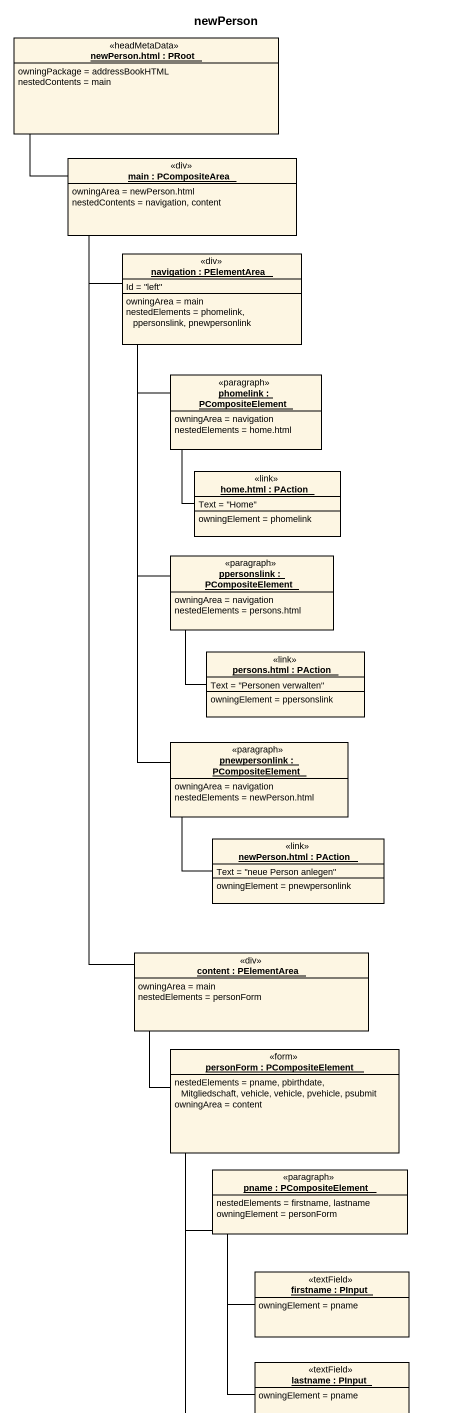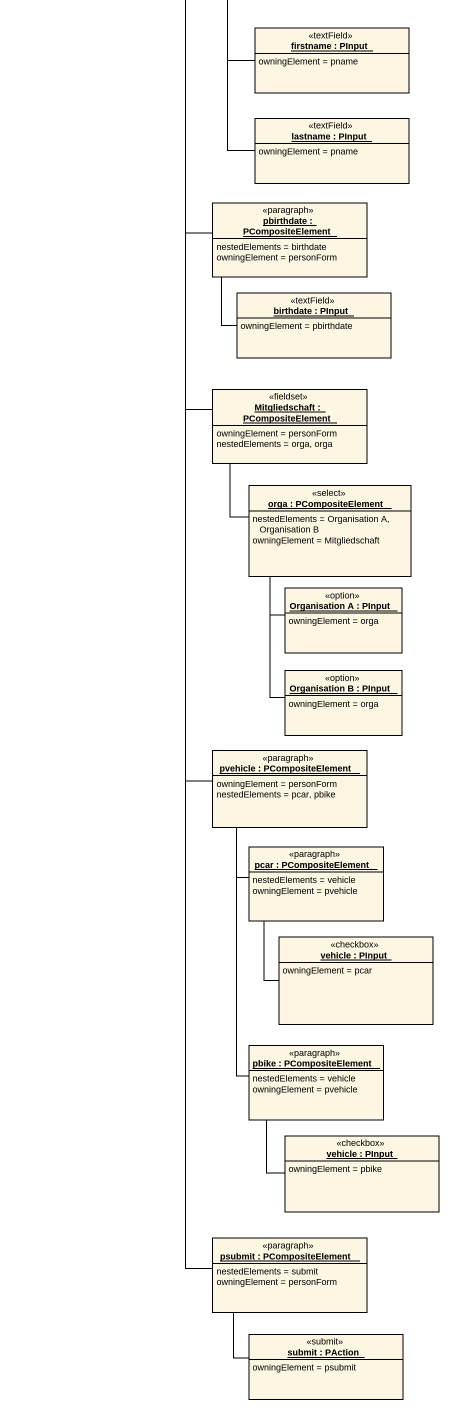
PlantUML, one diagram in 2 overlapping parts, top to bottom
@startuml
title newPerson
hide circle
hide empty members
object "newPerson.html : PRoot" as newPerson_html <<headMetaData>> {
  owningPackage = addressBookHTML
  nestedContents = main
}
object "main : PCompositeArea" as main <<div>> {
  owningArea = newPerson.html
  nestedContents = navigation, content
}
object "navigation : PElementArea" as navigation <<div>> {
  Id = "left"
  --
  owningArea = main
  nestedElements = phomelink, ppersonslink, pnewpersonlink
}
object "phomelink : PCompositeElement" as phomelink <<paragraph>> {
  owningArea = navigation
  nestedElements = home.html
}
object "home.html : PAction" as home_html <<link>> {
  Text = "Home"
  --
  owningElement = phomelink
}
object "ppersonslink : PCompositeElement" as ppersonslink <<paragraph>> {
  owningArea = navigation
  nestedElements = persons.html
}
object "persons.html : PAction" as persons_html <<link>> {
  Text = "Personen verwalten"
  --
  owningElement = ppersonslink
}
object "pnewpersonlink : PCompositeElement" as pnewpersonlink <<paragraph>> {
  owningArea = navigation
  nestedElements = newPerson.html
}
object "newPerson.html : PAction" as newPerson_html_2 <<link>> {
  Text = "neue Person anlegen"
  --
  owningElement = pnewpersonlink
}
object "content : PElementArea" as content <<div>> {
  owningArea = main
  nestedElements = personForm
}
object "personForm : PCompositeElement" as personForm <<form>> {
  nestedElements = pname, pbirthdate, Mitgliedschaft, vehicle, vehicle, pvehicle, psubmit
  owningArea = content
}
object "pname : PCompositeElement" as pname <<paragraph>> {
  nestedElements = firstname, lastname
  owningElement = personForm
}
object "firstname : PInput" as firstname <<textField>> {
  owningElement = pname
}
object "lastname : PInput" as lastname <<textField>> {
  owningElement = pname
}
object "pbirthdate : PCompositeElement" as pbirthdate <<paragraph>> {
  nestedElements = birthdate
  owningElement = personForm
}
object "birthdate : PInput" as birthdate <<textField>> {
  owningElement = pbirthdate
}
object "Mitgliedschaft : PCompositeElement" as Mitgliedschaft <<fieldset>> {
  owningElement = personForm
  nestedElements = orga, orga
}
object "orga : PCompositeElement" as orga <<select>> {
  nestedElements = Organisation A, Organisation B
  owningElement = Mitgliedschaft
}
object "Organisation A : PInput" as Organisation_A <<option>> {
  owningElement = orga
}
object "Organisation B : PInput" as Organisation_B <<option>> {
  owningElement = orga
}
object "pvehicle : PCompositeElement" as pvehicle <<paragraph>> {
  owningElement = personForm
  nestedElements = pcar, pbike
}
object "pcar : PCompositeElement" as pcar <<paragraph>> {
  nestedElements = vehicle
  owningElement = pvehicle
}
object "vehicle : PInput" as vehicle <<checkbox>> {
  owningElement = pcar
}
object "pbike : PCompositeElement" as pbike <<paragraph>> {
  nestedElements = vehicle
  owningElement = pvehicle
}
object "vehicle : PInput" as vehicle_2 <<checkbox>> {
  owningElement = pbike
}
object "psubmit : PCompositeElement" as psubmit <<paragraph>> {
  nestedElements = submit
  owningElement = personForm
}
object "submit : PAction" as submit <<submit>> {
  owningElement = psubmit
}
main -up- newPerson_html
navigation -up- main
phomelink -up- navigation
home_html -up- phomelink
ppersonslink -up- navigation
persons_html -up- ppersonslink
pnewpersonlink -up- navigation
newPerson_html_2 -up- pnewpersonlink
content -up- main
personForm -up- content
pname -up- personForm
firstname -up- pname
lastname -up- pname
pbirthdate -up- personForm
birthdate -up- pbirthdate
Mitgliedschaft -up- personForm
orga -up- Mitgliedschaft
Organisation_A -up- orga
Organisation_B -up- orga
pvehicle -up- personForm
pcar -up- pvehicle
vehicle -up- pcar
pbike -up- pvehicle
vehicle_2 -up- pbike
psubmit -up- personForm
submit -up- psubmit
@enduml
